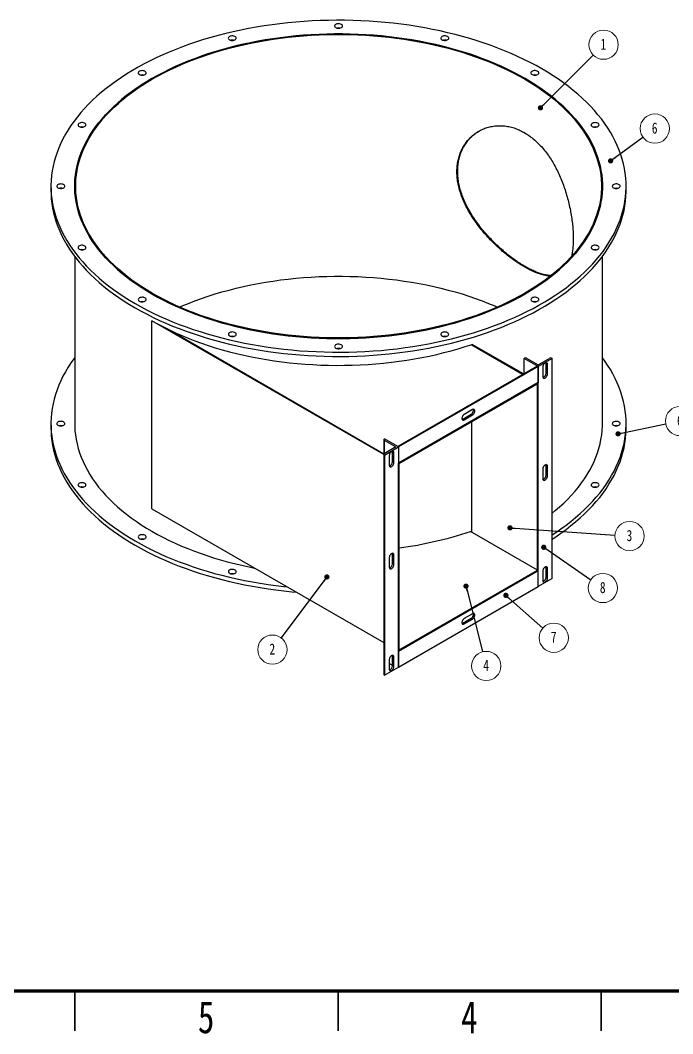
# Paper-space layout 'Sheet4' of a CAD drawing. Header units: millimetres. Extents: x 2 to 418, y 2 to 295.
# Drawn here: x 149.6 to 273.6, y 1.9 to 194.5 of the extents above; entities that cross this region are included whole.
import ezdxf

# ---------------------------------------------------------------- set-up
doc = ezdxf.new("R2010")
doc.units = ezdxf.units.MM
doc.styles.add('SLDTEXTSTYLE0', font='TXT', dxfattribs={"width": 0.75})
doc.dimstyles.new('SLDDIMSTYLE3', dxfattribs={"dimtxt": 0.18, "dimasz": 1, "dimexe": 0, "dimexo": 0.0625, "dimgap": 0, "dimtad": 0, "dimtih": 1, "dimtoh": 1, "dimdec": 0, "dimrnd": 1e-09, "dimzin": 0, "dimdsep": 46, "dimtxsty": 'Standard', "dimblk1": 'DOT', "dimblk2": 'DOT', "dimsah": 1, "dimcen": 0.09, "dimadec": 0, "dimazin": 0, "dimtfac": 1, "dimtdec": 0, "dimtofl": 0, "dimtmove": 0, "dimatfit": 3, "dimldrblk": 'DOT', "dimfxl": 1, "dimfrac": 2, "dimtolj": 1, "dimtzin": 0, "dimarcsym": 0})

# ---------------------------------------------------------------- blocks, each defined once
blk = doc.blocks.new('SW_NOTE_61')
at = {"color": 0, "linetype": 'Continuous', "lineweight": 0}
blk.add_circle((1.97, 1.97), 2.78, dxfattribs=at)
at = {"color": 0, "linetype": 'Continuous', "lineweight": 0, "insert": (1.94, 3.13), "char_height": 2.12, "attachment_point": 2, "style": 'SLDTEXTSTYLE0'}
blk.add_mtext('1', dxfattribs=at)
blk = doc.blocks.new('_DOT')
at = {"color": 0, "linetype": 'ByBlock', "lineweight": -2}
blk.add_line((-0.5, 0), (-1, 0), dxfattribs=at)
at = {"color": 0, "linetype": 'ByBlock', "const_width": 0.5}
blk.add_lwpolyline([(-0.25, 0, 1), (0.25, 0, 1)], format="xyb", close=True, dxfattribs=at)
blk = doc.blocks.new('SW_NOTE_62')
at = {"color": 0, "linetype": 'Continuous', "lineweight": 0}
blk.add_circle((2.25, 1.64), 2.78, dxfattribs=at)
at = {"color": 0, "linetype": 'Continuous', "lineweight": 0, "insert": (2.22, 2.8), "char_height": 2.12, "attachment_point": 2, "style": 'SLDTEXTSTYLE0'}
blk.add_mtext('6', dxfattribs=at)
blk = doc.blocks.new('SW_NOTE_63')
at = {"color": 0, "linetype": 'Continuous', "lineweight": 0}
blk.add_circle((2.72, 0.56), 2.78, dxfattribs=at)
at = {"color": 0, "linetype": 'Continuous', "lineweight": 0, "insert": (2.7, 1.73), "char_height": 2.12, "attachment_point": 2, "style": 'SLDTEXTSTYLE0'}
blk.add_mtext('6', dxfattribs=at)
blk = doc.blocks.new('SW_NOTE_64')
at = {"color": 0, "linetype": 'Continuous', "lineweight": 0}
blk.add_circle((-1.67, -2.23), 2.78, dxfattribs=at)
at = {"color": 0, "linetype": 'Continuous', "lineweight": 0, "insert": (-1.69, -1.06), "char_height": 2.12, "attachment_point": 2, "style": 'SLDTEXTSTYLE0'}
blk.add_mtext('2', dxfattribs=at)
blk = doc.blocks.new('SW_NOTE_65')
at = {"color": 0, "linetype": 'Continuous', "lineweight": 0}
blk.add_circle((0.68, -2.7), 2.78, dxfattribs=at)
at = {"color": 0, "linetype": 'Continuous', "lineweight": 0, "insert": (0.66, -1.53), "char_height": 2.12, "attachment_point": 2, "style": 'SLDTEXTSTYLE0'}
blk.add_mtext('4', dxfattribs=at)
blk = doc.blocks.new('SW_NOTE_66')
at = {"color": 0, "linetype": 'Continuous', "lineweight": 0}
blk.add_circle((2.78, -0.19), 2.78, dxfattribs=at)
at = {"color": 0, "linetype": 'Continuous', "lineweight": 0, "insert": (2.75, 0.97), "char_height": 2.12, "attachment_point": 2, "style": 'SLDTEXTSTYLE0'}
blk.add_mtext('3', dxfattribs=at)
blk = doc.blocks.new('SW_NOTE_67')
at = {"color": 0, "linetype": 'Continuous', "lineweight": 0}
blk.add_circle((2.08, -1.84), 2.78, dxfattribs=at)
at = {"color": 0, "linetype": 'Continuous', "lineweight": 0, "insert": (2.06, -0.68), "char_height": 2.12, "attachment_point": 2, "style": 'SLDTEXTSTYLE0'}
blk.add_mtext('7', dxfattribs=at)
blk = doc.blocks.new('SW_NOTE_68')
at = {"color": 0, "linetype": 'Continuous', "lineweight": 0}
blk.add_circle((2.29, -1.58), 2.78, dxfattribs=at)
at = {"color": 0, "linetype": 'Continuous', "lineweight": 0, "insert": (2.27, -0.42), "char_height": 2.12, "attachment_point": 2, "style": 'SLDTEXTSTYLE0'}
blk.add_mtext('8', dxfattribs=at)

psp = doc.layouts.new('Sheet4')

# ---------------------------------------------------------------- linework, layer by layer
at = {"color": 7, "linetype": 'Continuous', "lineweight": 25}
for p, q in [((155.468, 162.965), (155.468, 162.149)), ((264.718, 162.149), (264.718, 162.965)), ((159.968, 149.615), (159.968, 117.851)), ((260.218, 117.851), (260.218, 149.615)), ((174.65, 101.677), (174.65, 137.401)), ((218.682, 111.981), (174.65, 137.401)), ((177.845, 135.709), (218.682, 112.134)), ((235.335, 132.83), (235.467, 132.907)), ((235.467, 132.907), (235.467, 132.907)), ((245.198, 127.289), (235.467, 132.907)), ((245.066, 127.212), (235.3, 132.85)), ((235.33, 132.86), (235.33, 132.833)), ((245.066, 127.212), (235.335, 132.83)), ((245.36, 130.258), (245.449, 130.309)), ((248.012, 128.727), (245.36, 130.258)), ((245.36, 127.383), (245.36, 130.258)), ((245.802, 130.309), (248.012, 129.033)), ((248.012, 129.033), (250.222, 130.309)), ((250.664, 130.258), (248.012, 128.727)), ((249.515, 129.288), (249.78, 129.135)), ((249.515, 127.451), (249.515, 129.288)), ((249.78, 127.298), (249.78, 129.135)), ((250.575, 130.309), (250.664, 130.258)), ((250.664, 88.41), (250.664, 130.258)), ((247.799, 128.79), (221.334, 113.512)), ((247.924, 128.778), (221.407, 113.47)), ((248.012, 128.727), (221.495, 113.419)), ((247.924, 128.778), (248.012, 128.727)), ((248.012, 128.727), (248.012, 125.665)), ((248.012, 86.879), (248.012, 128.727)), ((248.896, 128.625), (248.896, 126.787)), ((249.515, 127.451), (249.78, 127.298)), ((248.012, 125.665), (221.495, 110.357)), ((221.628, 110.434), (247.879, 125.588)), ((221.628, 110.281), (247.879, 125.435)), ((247.879, 125.588), (248.012, 125.665)), ((247.879, 125.588), (247.879, 125.435)), ((247.879, 89.865), (247.879, 125.588)), ((248.012, 89.941), (248.012, 125.665)), ((233.693, 118.725), (235.284, 119.644)), ((235.549, 120.511), (233.958, 119.593)), ((233.958, 118.572), (235.549, 119.491)), ((235.284, 119.644), (235.549, 119.491)), ((155.468, 117.851), (155.468, 117.035)), ((233.693, 118.725), (233.958, 118.572)), ((235.33, 118.191), (235.33, 97.262)), ((235.335, 118.193), (235.335, 97.26)), ((264.718, 117.035), (264.718, 117.851)), ((218.682, 114.797), (218.682, 112.041)), ((218.844, 114.95), (218.755, 114.899)), ((218.755, 114.695), (220.965, 113.419)), ((221.495, 113.419), (218.844, 114.95)), ((218.682, 112.041), (218.682, 70.194)), ((220.965, 113.419), (218.755, 112.143)), ((218.755, 111.939), (218.755, 70.092)), ((218.755, 111.939), (218.844, 111.888)), ((218.844, 111.888), (221.495, 113.419)), ((218.844, 111.888), (218.844, 70.041)), ((219.728, 111.786), (219.728, 109.949)), ((220.346, 112.45), (220.612, 112.296)), ((220.346, 110.612), (220.346, 112.45)), ((220.612, 110.459), (220.612, 112.296)), ((221.407, 113.47), (221.495, 113.419)), ((221.495, 113.419), (221.495, 110.357)), ((221.495, 113.419), (221.495, 71.571)), ((220.346, 110.612), (220.612, 110.459)), ((221.495, 110.357), (221.628, 110.434)), ((221.495, 74.633), (221.495, 110.357)), ((221.628, 110.434), (221.628, 110.281)), ((221.628, 74.71), (221.628, 110.434)), ((249.515, 109.895), (249.78, 109.742)), ((249.515, 108.058), (249.515, 109.895)), ((248.896, 109.232), (248.896, 107.395)), ((249.515, 108.058), (249.78, 107.905)), ((249.78, 107.905), (249.78, 109.742)), ((174.65, 101.677), (218.682, 76.257)), ((247.879, 90.018), (235.163, 97.359)), ((220.346, 93.057), (220.612, 92.904)), ((220.346, 91.219), (220.346, 93.057)), ((220.612, 91.066), (220.612, 92.904)), ((219.728, 92.393), (219.728, 90.556)), ((220.346, 91.219), (220.612, 91.066)), ((221.495, 74.633), (248.012, 89.941)), ((221.628, 74.863), (247.879, 90.018)), ((221.628, 74.71), (247.879, 89.865)), ((247.879, 90.018), (247.879, 89.865)), ((247.879, 89.865), (248.012, 89.941)), ((248.012, 86.879), (248.012, 89.941)), ((248.896, 89.839), (248.896, 88.002)), ((249.515, 90.502), (249.78, 90.349)), ((249.515, 88.665), (249.515, 90.502)), ((249.515, 88.665), (249.78, 88.512)), ((249.78, 88.512), (249.78, 90.349)), ((221.495, 71.571), (248.012, 86.879)), ((250.664, 88.41), (248.012, 86.879)), ((235.549, 81.726), (233.958, 80.807)), ((233.693, 79.94), (235.284, 80.858)), ((233.693, 79.94), (233.958, 79.787)), ((233.958, 79.787), (235.549, 80.705)), ((235.284, 80.858), (235.549, 80.705)), ((220.346, 73.664), (220.612, 73.511)), ((220.346, 71.827), (220.346, 73.664)), ((220.612, 71.674), (220.612, 73.511)), ((221.495, 74.633), (221.628, 74.71)), ((221.495, 71.571), (221.495, 74.633)), ((221.628, 74.863), (221.628, 74.71)), ((218.844, 70.041), (221.495, 71.571)), ((219.728, 73.001), (219.728, 71.163)), ((219.728, 72.286), (220.346, 71.929)), ((220.346, 71.827), (220.612, 71.674)), ((218.755, 70.092), (218.844, 70.041))]:
    psp.add_line(p, q, dxfattribs=at)
at = {"color": 8, "linetype": 'Continuous', "lineweight": 25}
psp.add_line((218.755, 114.695), (218.755, 112.143), dxfattribs=at)
at = {"color": 7, "linetype": 'Continuous', "lineweight": 70}
psp.add_line((410, 10), (10, 10), dxfattribs=at)
at = {"color": 7, "linetype": 'Continuous', "lineweight": 35}
for p, q in [((160, 10), (160, 2.5)), ((210, 2.5), (210, 10)), ((210, 10), (210, 2.5)), ((260, 10), (260, 2.5))]:
    psp.add_line(p, q, dxfattribs=at)
at = {"color": 7, "linetype": 'Continuous', "lineweight": 25, "flags": 128}
for points in [[(171.468, 140.667), (172.576, 140.045), (173.715, 139.441), (174.883, 138.856), (176.078, 138.291), (177.302, 137.745), (178.551, 137.219), (179.826, 136.714), (181.125, 136.23), (182.447, 135.768), (183.791, 135.327), (185.157, 134.909), (186.542, 134.512), (187.946, 134.139), (189.368, 133.789), (190.807, 133.462), (192.261, 133.159), (193.729, 132.879), (195.21, 132.624), (196.703, 132.393), (198.207, 132.186), (199.721, 132.005), (201.243, 131.848), (202.772, 131.715), (204.307, 131.608), (205.846, 131.526), (207.389, 131.47), (208.934, 131.438), (210.48, 131.432), (212.026, 131.451), (213.57, 131.495), (215.111, 131.564), (216.648, 131.659), (218.18, 131.778), (219.706, 131.923), (221.224, 132.092), (222.733, 132.287), (224.231, 132.505), (225.719, 132.749), (227.194, 133.016), (228.655, 133.307), (230.102, 133.622), (231.532, 133.961), (232.945, 134.323), (234.34, 134.708), (235.716, 135.115), (237.07, 135.545), (238.404, 135.996), (239.715, 136.47), (241.001, 136.964), (242.264, 137.48), (243.5, 138.015), (244.71, 138.571), (245.892, 139.146), (247.045, 139.741), (248.169, 140.354), (249.262, 140.985), (250.324, 141.634), (251.353, 142.299), (252.35, 142.982), (253.312, 143.68), (254.24, 144.394), (255.133, 145.122), (255.99, 145.865), (256.81, 146.622), (257.592, 147.392), (258.336, 148.174), (259.042, 148.968), (259.709, 149.773), (260.336, 150.589), (260.922, 151.415), (261.468, 152.25), (261.973, 153.093), (262.436, 153.945), (262.857, 154.804), (263.236, 155.669), (263.572, 156.54), (263.866, 157.416), (264.116, 158.297), (264.324, 159.181), (264.487, 160.069), (264.608, 160.958), (264.684, 161.85), (264.717, 162.742), (264.706, 163.635), (264.651, 164.526), (264.553, 165.417), (264.411, 166.306), (264.225, 167.192), (263.997, 168.074), (263.725, 168.953), (263.41, 169.827), (263.052, 170.695), (262.652, 171.557), (262.21, 172.412), (261.726, 173.26), (261.2, 174.099), (260.634, 174.93), (260.027, 175.751), (259.38, 176.561), (258.694, 177.361), (257.969, 178.149), (257.206, 178.925), (256.404, 179.688), (255.566, 180.438), (254.691, 181.174), (253.781, 181.895), (252.835, 182.602), (251.856, 183.292), (250.842, 183.966), (249.797, 184.623), (248.719, 185.263), (247.611, 185.885), (246.472, 186.489), (245.304, 187.074), (244.108, 187.64), (242.885, 188.185), (241.636, 188.711), (240.361, 189.216), (239.062, 189.7), (237.74, 190.163), (236.396, 190.603), (235.03, 191.022), (233.645, 191.418), (232.241, 191.791), (230.819, 192.142), (229.38, 192.469), (227.926, 192.772), (226.458, 193.051), (224.977, 193.306), (223.483, 193.537), (221.979, 193.744), (220.466, 193.926), (218.944, 194.083), (217.415, 194.215), (215.88, 194.322), (214.341, 194.404), (212.798, 194.461), (211.253, 194.492), (209.707, 194.499), (208.161, 194.48), (206.617, 194.436), (205.076, 194.366), (203.539, 194.272), (202.007, 194.152), (200.481, 194.007), (198.963, 193.838), (197.454, 193.644), (195.955, 193.425), (194.468, 193.182), (192.993, 192.915), (191.532, 192.623), (190.085, 192.308), (188.655, 191.969), (187.242, 191.608), (185.847, 191.223), (184.471, 190.815), (183.116, 190.386), (181.783, 189.934), (180.472, 189.461), (179.185, 188.966), (177.923, 188.451), (176.687, 187.915), (175.477, 187.359), (174.295, 186.784), (173.142, 186.19), (172.018, 185.577), (170.925, 184.946), (169.863, 184.297), (168.834, 183.631), (167.837, 182.949), (166.874, 182.25), (165.946, 181.537), (165.054, 180.808), (164.197, 180.065), (163.377, 179.308), (162.595, 178.539), (161.85, 177.757), (161.145, 176.962), (160.478, 176.157), (159.851, 175.341), (159.265, 174.516), (158.719, 173.681), (158.214, 172.837), (157.751, 171.986), (157.33, 171.127), (156.951, 170.262), (156.614, 169.391), (156.321, 168.514), (156.07, 167.634), (155.863, 166.749), (155.699, 165.862), (155.579, 164.972), (155.503, 164.081), (155.47, 163.188), (155.481, 162.296), (155.535, 161.404), (155.634, 160.513), (155.776, 159.625), (155.961, 158.739), (156.19, 157.856), (156.462, 156.977), (156.777, 156.104), (157.135, 155.235), (157.535, 154.373), (157.977, 153.518), (158.461, 152.671), (158.987, 151.831), (159.553, 151.001), (160.16, 150.18), (160.806, 149.369), (161.493, 148.569), (162.218, 147.781), (162.981, 147.005), (163.782, 146.242), (164.621, 145.492), (165.495, 144.756), (166.406, 144.035), (167.351, 143.329), (168.331, 142.638), (169.344, 141.964), (170.39, 141.307), (171.468, 140.667)], [(210.843, 193.417), (210.82, 193.525), (210.751, 193.626), (210.64, 193.714), (210.495, 193.783), (210.325, 193.829), (210.14, 193.849), (209.953, 193.842), (209.774, 193.809), (209.615, 193.751), (209.487, 193.672), (209.396, 193.577), (209.349, 193.471), (209.349, 193.363), (209.396, 193.258), (209.487, 193.163), (209.615, 193.084), (209.774, 193.025), (209.953, 192.992), (210.14, 192.985), (210.325, 193.005), (210.495, 193.052), (210.64, 193.121), (210.751, 193.209), (210.82, 193.309), (210.843, 193.417)], [(174.65, 142.504), (173.615, 143.119), (172.612, 143.752), (171.642, 144.402), (170.706, 145.068), (169.805, 145.749), (168.939, 146.446), (168.109, 147.157), (167.316, 147.882), (166.561, 148.621), (165.843, 149.372), (165.165, 150.135), (164.526, 150.909), (163.927, 151.694), (163.369, 152.489), (162.852, 153.293), (162.376, 154.105), (161.942, 154.925), (161.551, 155.752), (161.202, 156.586), (160.896, 157.425), (160.633, 158.269), (160.414, 159.117), (160.238, 159.969), (160.106, 160.823), (160.018, 161.679), (159.974, 162.536), (159.974, 163.394), (160.018, 164.251), (160.106, 165.107), (160.238, 165.961), (160.414, 166.813), (160.633, 167.661), (160.896, 168.505), (161.202, 169.344), (161.551, 170.178), (161.942, 171.005), (162.376, 171.825), (162.852, 172.638), (163.369, 173.442), (163.927, 174.237), (164.526, 175.021), (165.165, 175.796), (165.843, 176.559), (166.561, 177.31), (167.316, 178.048), (168.109, 178.773), (168.939, 179.484), (169.805, 180.181), (170.706, 180.863), (171.642, 181.529), (172.612, 182.178), (173.615, 182.811), (174.65, 183.426), (175.716, 184.024), (176.812, 184.603), (177.937, 185.162), (179.09, 185.703), (180.271, 186.223), (181.478, 186.723), (182.71, 187.202), (183.967, 187.66), (185.246, 188.096), (186.547, 188.51), (187.868, 188.902), (189.209, 189.271), (190.569, 189.616), (191.945, 189.939), (193.338, 190.237), (194.745, 190.512), (196.166, 190.762), (197.599, 190.988), (199.043, 191.19), (200.497, 191.366), (201.959, 191.518), (203.428, 191.645), (204.903, 191.746), (206.383, 191.822), (207.866, 191.873), (209.351, 191.899), (210.836, 191.899), (212.321, 191.873), (213.804, 191.822), (215.284, 191.746), (216.759, 191.645), (218.228, 191.518), (219.69, 191.366), (221.144, 191.19), (222.588, 190.988), (224.021, 190.762), (225.442, 190.512), (226.849, 190.237), (228.241, 189.939), (229.618, 189.616), (230.977, 189.271), (232.319, 188.902), (233.64, 188.51), (234.941, 188.096), (236.22, 187.66), (237.476, 187.202), (238.709, 186.723), (239.916, 186.223), (241.096, 185.703), (242.25, 185.162), (243.375, 184.603), (244.471, 184.024), (245.537, 183.426), (246.572, 182.811), (247.575, 182.178), (248.544, 181.529), (249.48, 180.863), (250.382, 180.181), (251.248, 179.484), (252.078, 178.773), (252.871, 178.048), (253.626, 177.31), (254.343, 176.559), (255.022, 175.796), (255.661, 175.021), (256.259, 174.237), (256.818, 173.442), (257.335, 172.638), (257.811, 171.825), (258.245, 171.005), (258.636, 170.178), (258.985, 169.344), (259.291, 168.505), (259.554, 167.661), (259.773, 166.813), (259.949, 165.961), (260.081, 165.107), (260.169, 164.251), (260.213, 163.394), (260.213, 162.536), (260.169, 161.679), (260.081, 160.823), (259.949, 159.969), (259.773, 159.117), (259.554, 158.269), (259.291, 157.425), (258.985, 156.586), (258.636, 155.752), (258.245, 154.925), (257.811, 154.105), (257.335, 153.293), (256.818, 152.489), (256.259, 151.694), (255.661, 150.909), (255.022, 150.135), (254.343, 149.372), (253.626, 148.621), (252.871, 147.882), (252.078, 147.157), (251.248, 146.446), (250.382, 145.749), (249.48, 145.068), (248.544, 144.402), (247.575, 143.752), (246.572, 143.119), (245.537, 142.504), (244.471, 141.907), (243.375, 141.328), (242.25, 140.768), (241.096, 140.228), (239.916, 139.707), (238.709, 139.207), (237.476, 138.728), (236.22, 138.27), (234.941, 137.834), (233.64, 137.42), (232.319, 137.029), (230.977, 136.66), (229.618, 136.314), (228.241, 135.992), (226.849, 135.693), (225.442, 135.419), (224.021, 135.168), (222.588, 134.942), (221.144, 134.741), (219.69, 134.564), (218.228, 134.412), (216.759, 134.286), (215.284, 134.184), (213.804, 134.108), (212.321, 134.057), (210.836, 134.032), (209.351, 134.032), (207.866, 134.057), (206.383, 134.108), (204.903, 134.184), (203.428, 134.286), (201.959, 134.412), (200.497, 134.564), (199.043, 134.741), (197.599, 134.942), (196.166, 135.168), (194.745, 135.419), (193.338, 135.693), (191.945, 135.992), (190.569, 136.314), (189.209, 136.66), (187.868, 137.029), (186.547, 137.42), (185.246, 137.834), (183.967, 138.27), (182.71, 138.728), (181.478, 139.207), (180.271, 139.707), (179.09, 140.228), (177.937, 140.768), (176.812, 141.328), (175.716, 141.907), (174.65, 142.504)], [(174.65, 142.504), (175.716, 141.907), (176.812, 141.328), (177.937, 140.768), (179.09, 140.228), (180.271, 139.707), (181.478, 139.207), (182.71, 138.728), (183.967, 138.27), (185.246, 137.834), (186.547, 137.42), (187.868, 137.029), (189.209, 136.66), (190.569, 136.314), (191.945, 135.992), (193.338, 135.693), (194.745, 135.419), (196.166, 135.168), (197.599, 134.942), (199.043, 134.741), (200.497, 134.564), (201.959, 134.412), (203.428, 134.286), (204.903, 134.184), (206.383, 134.108), (207.866, 134.057), (209.351, 134.032), (210.836, 134.032), (212.321, 134.057), (213.804, 134.108), (215.284, 134.184), (216.759, 134.286), (218.228, 134.412), (219.69, 134.564), (221.144, 134.741), (222.588, 134.942), (224.021, 135.168), (225.442, 135.419), (226.849, 135.693), (228.241, 135.992), (229.618, 136.314), (230.977, 136.66), (232.319, 137.029), (233.64, 137.42), (234.941, 137.834), (236.22, 138.27), (237.476, 138.728), (238.709, 139.207), (239.916, 139.707), (241.096, 140.228), (242.25, 140.768), (243.375, 141.328), (244.471, 141.907), (245.537, 142.504), (246.572, 143.119), (247.575, 143.752), (248.544, 144.402), (249.48, 145.068), (250.382, 145.749), (251.248, 146.446), (252.078, 147.157), (252.871, 147.882), (253.626, 148.621), (254.343, 149.372), (255.022, 150.135), (255.661, 150.909), (256.259, 151.694), (256.818, 152.489), (257.335, 153.293), (257.811, 154.105), (258.245, 154.925), (258.636, 155.752), (258.985, 156.586), (259.291, 157.425), (259.554, 158.269), (259.773, 159.117), (259.949, 159.969), (260.081, 160.823), (260.169, 161.679), (260.213, 162.536), (260.213, 163.394), (260.169, 164.251), (260.081, 165.107), (259.949, 165.961), (259.773, 166.813), (259.554, 167.661), (259.291, 168.505), (258.985, 169.344), (258.636, 170.178), (258.245, 171.005), (257.811, 171.825), (257.335, 172.638), (256.818, 173.442), (256.259, 174.237), (255.661, 175.021), (255.022, 175.796), (254.343, 176.559), (253.626, 177.31), (252.871, 178.048), (252.078, 178.773), (251.248, 179.484), (250.382, 180.181), (249.48, 180.863), (248.544, 181.529), (247.575, 182.178), (246.572, 182.811), (245.537, 183.426), (244.471, 184.024), (243.375, 184.603), (242.25, 185.162), (241.096, 185.703), (239.916, 186.223), (238.709, 186.723), (237.476, 187.202), (236.22, 187.66), (234.941, 188.096), (233.64, 188.51), (232.319, 188.902), (230.977, 189.271), (229.618, 189.616), (228.241, 189.939), (226.849, 190.237), (225.442, 190.512), (224.021, 190.762), (222.588, 190.988), (221.144, 191.19), (219.69, 191.366), (218.228, 191.518), (216.759, 191.645), (215.284, 191.746), (213.804, 191.822), (212.321, 191.873), (210.836, 191.899), (209.351, 191.899), (207.866, 191.873), (206.383, 191.822), (204.903, 191.746), (203.428, 191.645), (201.959, 191.518), (200.497, 191.366), (199.043, 191.19), (197.599, 190.988), (196.166, 190.762), (194.745, 190.512), (193.338, 190.237), (191.945, 189.939), (190.569, 189.616), (189.209, 189.271), (187.868, 188.902), (186.547, 188.51), (185.246, 188.096), (183.967, 187.66), (182.71, 187.202), (181.478, 186.723), (180.271, 186.223), (179.09, 185.703), (177.937, 185.162), (176.812, 184.603), (175.716, 184.024), (174.65, 183.426), (173.615, 182.811), (172.612, 182.178), (171.642, 181.529), (170.706, 180.863), (169.805, 180.181), (168.939, 179.484), (168.109, 178.773), (167.316, 178.048), (166.561, 177.31), (165.843, 176.559), (165.165, 175.796), (164.526, 175.021), (163.927, 174.237), (163.369, 173.442), (162.852, 172.638), (162.376, 171.825), (161.942, 171.005), (161.551, 170.178), (161.202, 169.344), (160.896, 168.505), (160.633, 167.661), (160.414, 166.813), (160.238, 165.961), (160.106, 165.107), (160.018, 164.251), (159.974, 163.394), (159.974, 162.536), (160.018, 161.679), (160.106, 160.823), (160.238, 159.969), (160.414, 159.117), (160.633, 158.269), (160.896, 157.425), (161.202, 156.586), (161.551, 155.752), (161.942, 154.925), (162.376, 154.105), (162.852, 153.293), (163.369, 152.489), (163.927, 151.694), (164.526, 150.909), (165.165, 150.135), (165.843, 149.372), (166.561, 148.621), (167.316, 147.882), (168.109, 147.157), (168.939, 146.446), (169.805, 145.749), (170.706, 145.068), (171.642, 144.402), (172.612, 143.752), (173.615, 143.119), (174.65, 142.504)], [(174.782, 142.581), (173.751, 143.194), (172.752, 143.824), (171.786, 144.471), (170.854, 145.135), (169.956, 145.814), (169.093, 146.508), (168.266, 147.216), (167.476, 147.939), (166.723, 148.675), (166.009, 149.423), (165.333, 150.183), (164.697, 150.954), (164.1, 151.736), (163.544, 152.528), (163.028, 153.329), (162.554, 154.138), (162.122, 154.955), (161.732, 155.779), (161.385, 156.61), (161.08, 157.446), (160.818, 158.287), (160.599, 159.132), (160.424, 159.98), (160.293, 160.831), (160.205, 161.684), (160.161, 162.538), (160.161, 163.392), (160.205, 164.246), (160.293, 165.099), (160.424, 165.95), (160.599, 166.799), (160.818, 167.644), (161.08, 168.485), (161.385, 169.321), (161.732, 170.151), (162.122, 170.975), (162.554, 171.792), (163.028, 172.602), (163.544, 173.403), (164.1, 174.194), (164.697, 174.976), (165.333, 175.748), (166.009, 176.508), (166.723, 177.256), (167.476, 177.992), (168.266, 178.714), (169.093, 179.423), (169.956, 180.117), (170.854, 180.796), (171.786, 181.459), (172.752, 182.106), (173.751, 182.737), (174.782, 183.35), (175.844, 183.945), (176.936, 184.522), (178.057, 185.079), (179.206, 185.618), (180.383, 186.136), (181.585, 186.634), (182.813, 187.112), (184.064, 187.568), (185.339, 188.002), (186.635, 188.415), (187.951, 188.805), (189.287, 189.172), (190.642, 189.517), (192.013, 189.838), (193.401, 190.135), (194.803, 190.409), (196.218, 190.658), (197.646, 190.884), (199.084, 191.084), (200.533, 191.26), (201.989, 191.411), (203.453, 191.538), (204.923, 191.639), (206.397, 191.714), (207.874, 191.765), (209.353, 191.79), (210.833, 191.79), (212.313, 191.765), (213.79, 191.714), (215.264, 191.639), (216.734, 191.538), (218.198, 191.411), (219.654, 191.26), (221.102, 191.084), (222.541, 190.884), (223.969, 190.658), (225.384, 190.409), (226.786, 190.135), (228.173, 189.838), (229.545, 189.517), (230.899, 189.172), (232.235, 188.805), (233.552, 188.415), (234.848, 188.002), (236.123, 187.568), (237.374, 187.112), (238.601, 186.634), (239.804, 186.136), (240.98, 185.618), (242.13, 185.079), (243.251, 184.522), (244.343, 183.945), (245.405, 183.35), (246.435, 182.737), (247.434, 182.106), (248.401, 181.459), (249.333, 180.796), (250.231, 180.117), (251.094, 179.423), (251.921, 178.714), (252.711, 177.992), (253.463, 177.256), (254.178, 176.508), (254.854, 175.748), (255.49, 174.976), (256.087, 174.194), (256.643, 173.403), (257.158, 172.602), (257.632, 171.792), (258.065, 170.975), (258.455, 170.151), (258.802, 169.321), (259.107, 168.485), (259.369, 167.644), (259.587, 166.799), (259.762, 165.95), (259.894, 165.099), (259.982, 164.246), (260.025, 163.392), (260.025, 162.538), (259.982, 161.684), (259.894, 160.831), (259.762, 159.98), (259.587, 159.132), (259.369, 158.287), (259.107, 157.446), (258.802, 156.61), (258.455, 155.779), (258.065, 154.955), (257.632, 154.138), (257.158, 153.329), (256.643, 152.528), (256.087, 151.736), (255.49, 150.954), (254.854, 150.183), (254.178, 149.423), (253.463, 148.675), (252.711, 147.939), (251.921, 147.216), (251.094, 146.508), (250.231, 145.814), (249.333, 145.135), (248.401, 144.471), (247.434, 143.824), (246.435, 143.194), (245.405, 142.581), (244.343, 141.985), (243.251, 141.409), (242.13, 140.851), (240.98, 140.313), (239.804, 139.794), (238.601, 139.296), (237.374, 138.819), (236.123, 138.363), (234.848, 137.928), (233.552, 137.516), (232.235, 137.126), (230.899, 136.758), (229.545, 136.414), (228.173, 136.093), (226.786, 135.795), (225.384, 135.522), (223.969, 135.272), (222.541, 135.047), (221.102, 134.846), (219.654, 134.67), (218.198, 134.519), (216.734, 134.393), (215.264, 134.292), (213.79, 134.216), (212.313, 134.165), (210.833, 134.14), (209.353, 134.14), (207.874, 134.165), (206.397, 134.216), (204.923, 134.292), (203.453, 134.393), (201.989, 134.519), (200.533, 134.67), (199.084, 134.846), (197.646, 135.047), (196.218, 135.272), (194.803, 135.522), (193.401, 135.795), (192.013, 136.093), (190.642, 136.414), (189.287, 136.758), (187.951, 137.126), (186.635, 137.516), (185.339, 137.928), (184.064, 138.363), (182.813, 138.819), (181.585, 139.296), (180.383, 139.794), (179.206, 140.313), (178.057, 140.851), (176.936, 141.409), (175.844, 141.985), (174.782, 142.581)], [(190.6, 191.265), (190.507, 191.359), (190.376, 191.437), (190.215, 191.494), (190.036, 191.526), (189.848, 191.531), (189.664, 191.509), (189.495, 191.461), (189.352, 191.391), (189.244, 191.302), (189.178, 191.2), (189.157, 191.092), (189.183, 190.985), (189.255, 190.885), (189.368, 190.798), (189.515, 190.73), (189.686, 190.685), (189.872, 190.667), (190.059, 190.675), (190.237, 190.71), (190.394, 190.77), (190.52, 190.85), (190.608, 190.946), (190.652, 191.052), (190.649, 191.16), (190.6, 191.265)], [(230.973, 190.933), (231.022, 191.038), (231.025, 191.147), (230.982, 191.252), (230.894, 191.348), (230.767, 191.428), (230.61, 191.488), (230.432, 191.523), (230.245, 191.532), (230.059, 191.513), (229.888, 191.468), (229.741, 191.4), (229.628, 191.314), (229.557, 191.213), (229.53, 191.106), (229.551, 190.998), (229.617, 190.897), (229.725, 190.808), (229.868, 190.737), (230.037, 190.689), (230.221, 190.667), (230.409, 190.673), (230.589, 190.705), (230.749, 190.761), (230.88, 190.839), (230.973, 190.933)], [(173.324, 184.804), (173.175, 184.871), (173.003, 184.914), (172.817, 184.931), (172.63, 184.921), (172.453, 184.884), (172.298, 184.823), (172.173, 184.741), (172.088, 184.645), (172.047, 184.539), (172.053, 184.43), (172.105, 184.326), (172.201, 184.233), (172.334, 184.156), (172.496, 184.101), (172.676, 184.07), (172.864, 184.067), (173.048, 184.091), (173.215, 184.14), (173.356, 184.212), (173.462, 184.301), (173.525, 184.404), (173.543, 184.512), (173.514, 184.619), (173.439, 184.718), (173.324, 184.804)], [(247.924, 184.192), (248.039, 184.278), (248.113, 184.377), (248.143, 184.484), (248.125, 184.592), (248.062, 184.695), (247.956, 184.784), (247.815, 184.856), (247.647, 184.905), (247.464, 184.929), (247.276, 184.926), (247.095, 184.895), (246.934, 184.84), (246.801, 184.763), (246.705, 184.67), (246.653, 184.566), (246.647, 184.457), (246.688, 184.351), (246.773, 184.255), (246.897, 184.173), (247.053, 184.112), (247.23, 184.075), (247.417, 184.065), (247.603, 184.082), (247.775, 184.125), (247.924, 184.192)], [(161.646, 175.019), (161.464, 175.047), (161.276, 175.049), (161.094, 175.024), (160.927, 174.973), (160.788, 174.9), (160.685, 174.809), (160.624, 174.706), (160.61, 174.598), (160.642, 174.491), (160.719, 174.392), (160.837, 174.308), (160.987, 174.243), (161.161, 174.201), (161.347, 174.186), (161.534, 174.198), (161.71, 174.236), (161.863, 174.298), (161.986, 174.381), (162.068, 174.478), (162.106, 174.585), (162.098, 174.693), (162.042, 174.797), (161.944, 174.889), (161.809, 174.965), (161.646, 175.019)], [(259.115, 174.219), (259.278, 174.272), (259.413, 174.348), (259.512, 174.44), (259.567, 174.544), (259.576, 174.653), (259.538, 174.759), (259.455, 174.856), (259.333, 174.939), (259.179, 175.001), (259.003, 175.04), (258.816, 175.052), (258.63, 175.036), (258.456, 174.995), (258.306, 174.93), (258.189, 174.845), (258.111, 174.746), (258.079, 174.639), (258.094, 174.531), (258.155, 174.428), (258.258, 174.337), (258.397, 174.264), (258.563, 174.214), (258.746, 174.188), (258.934, 174.19), (259.115, 174.219)], [(155.468, 162.149), (155.481, 161.479), (155.535, 160.587), (155.634, 159.697), (155.776, 158.808), (155.961, 157.922), (156.19, 157.039), (156.462, 156.161), (156.777, 155.287), (157.135, 154.419), (157.535, 153.557), (157.977, 152.702), (158.461, 151.854), (158.987, 151.015), (159.553, 150.184), (160.16, 149.363), (160.806, 148.553), (161.493, 147.753), (162.218, 146.965), (162.981, 146.189), (163.782, 145.425), (164.621, 144.676), (165.495, 143.94), (166.406, 143.218), (167.351, 142.512), (168.331, 141.822), (169.344, 141.148), (170.39, 140.49), (171.468, 139.851)], [(157.343, 163.398), (157.157, 163.385), (156.982, 163.345), (156.83, 163.281), (156.71, 163.197), (156.63, 163.099), (156.595, 162.992), (156.607, 162.884), (156.665, 162.781), (156.765, 162.689), (156.903, 162.615), (157.067, 162.563), (157.249, 162.536), (157.437, 162.536), (157.619, 162.563), (157.784, 162.615), (157.921, 162.689), (158.022, 162.781), (158.08, 162.884), (158.092, 162.992), (158.057, 163.099), (157.977, 163.197), (157.857, 163.281), (157.705, 163.345), (157.53, 163.385), (157.343, 163.398)], [(157.343, 162.582), (157.157, 162.568), (157.094, 162.557)], [(157.593, 162.557), (157.53, 162.568), (157.343, 162.582)], [(171.468, 139.851), (172.576, 139.228), (173.715, 138.625), (174.883, 138.04), (176.078, 137.474), (177.302, 136.928), (178.551, 136.403), (179.826, 135.898), (181.125, 135.414), (182.447, 134.951), (183.791, 134.511), (185.157, 134.092), (186.542, 133.696), (187.946, 133.322), (189.368, 132.972), (190.807, 132.645), (192.261, 132.342), (193.729, 132.063), (195.21, 131.807), (196.703, 131.576), (198.207, 131.37), (199.721, 131.188), (201.243, 131.031), (202.772, 130.899), (204.307, 130.792), (205.846, 130.71), (207.389, 130.653), (208.934, 130.621), (210.48, 130.615), (212.026, 130.634), (213.57, 130.678), (215.111, 130.748), (216.648, 130.842), (218.18, 130.962), (219.706, 131.106), (221.224, 131.276), (222.733, 131.47), (224.231, 131.689), (225.719, 131.932), (227.194, 132.199), (228.655, 132.491), (230.102, 132.806), (231.532, 133.144), (232.945, 133.506), (234.34, 133.891), (235.716, 134.299), (237.07, 134.728), (238.404, 135.18), (239.715, 135.653), (241.001, 136.148), (242.264, 136.663), (243.5, 137.199), (244.71, 137.755), (245.892, 138.33), (247.045, 138.924), (248.169, 139.537), (249.262, 140.168), (250.324, 140.817), (251.353, 141.483), (252.35, 142.165), (253.312, 142.863), (254.24, 143.577), (255.133, 144.306), (255.99, 145.049), (256.81, 145.805), (257.592, 146.575), (258.336, 147.357), (259.042, 148.151), (259.709, 148.957), (260.336, 149.772), (260.922, 150.598), (261.468, 151.433), (261.973, 152.277), (262.436, 153.128), (262.857, 153.987), (263.236, 154.852), (263.572, 155.723), (263.866, 156.6), (264.116, 157.48), (264.324, 158.365), (264.487, 159.252), (264.608, 160.142), (264.684, 161.033), (264.717, 161.926), (264.718, 162.149)], [(262.843, 162.532), (263.03, 162.546), (263.205, 162.586), (263.357, 162.65), (263.477, 162.733), (263.557, 162.831), (263.592, 162.938), (263.58, 163.046), (263.522, 163.15), (263.421, 163.241), (263.284, 163.315), (263.119, 163.368), (262.937, 163.395), (262.749, 163.395), (262.567, 163.368), (262.403, 163.315), (262.265, 163.241), (262.165, 163.15), (262.107, 163.046), (262.095, 162.938), (262.13, 162.831), (262.21, 162.733), (262.33, 162.65), (262.482, 162.586), (262.657, 162.546), (262.843, 162.532)], [(161.072, 151.712), (160.908, 151.658), (160.773, 151.582), (160.675, 151.49), (160.62, 151.386), (160.611, 151.278), (160.649, 151.172), (160.732, 151.074), (160.854, 150.992), (161.008, 150.929), (161.184, 150.891), (161.371, 150.879), (161.557, 150.894), (161.73, 150.936), (161.881, 151.001), (161.998, 151.086), (162.076, 151.184), (162.108, 151.291), (162.093, 151.4), (162.032, 151.502), (161.929, 151.593), (161.79, 151.666), (161.624, 151.717), (161.441, 151.742), (161.253, 151.74), (161.072, 151.712)], [(258.541, 150.912), (258.722, 150.883), (258.91, 150.881), (259.093, 150.907), (259.259, 150.958), (259.398, 151.031), (259.502, 151.121), (259.562, 151.224), (259.577, 151.332), (259.545, 151.439), (259.468, 151.538), (259.35, 151.623), (259.2, 151.688), (259.026, 151.729), (258.84, 151.745), (258.653, 151.733), (258.477, 151.694), (258.323, 151.632), (258.201, 151.549), (258.118, 151.452), (258.08, 151.346), (258.089, 151.237), (258.144, 151.134), (258.243, 151.041), (258.378, 150.966), (258.541, 150.912)], [(179.907, 140), (180.383, 140.206), (181.585, 140.704), (182.813, 141.181), (184.064, 141.637), (185.339, 142.072), (186.635, 142.484), (187.951, 142.874), (189.287, 143.242), (190.642, 143.586), (192.013, 143.907), (193.401, 144.205), (194.803, 144.478), (196.218, 144.728), (197.646, 144.953), (199.084, 145.154), (200.533, 145.33), (201.989, 145.481), (203.453, 145.607), (204.923, 145.708), (206.397, 145.784), (207.874, 145.835), (209.353, 145.86), (210.833, 145.86), (212.313, 145.835), (213.79, 145.784), (215.264, 145.708), (216.734, 145.607), (218.198, 145.481), (219.654, 145.33), (221.102, 145.154), (222.541, 144.953), (223.969, 144.728), (225.384, 144.478), (226.786, 144.205), (228.173, 143.907), (229.545, 143.586), (230.899, 143.242), (232.235, 142.874), (233.552, 142.484), (234.848, 142.072), (236.123, 141.637), (237.374, 141.181), (238.601, 140.704), (239.804, 140.206), (240.28, 140)], [(172.263, 141.739), (172.148, 141.653), (172.073, 141.553), (172.044, 141.446), (172.062, 141.338), (172.125, 141.236), (172.231, 141.146), (172.372, 141.074), (172.539, 141.025), (172.723, 141.001), (172.911, 141.005), (173.091, 141.035), (173.253, 141.09), (173.386, 141.167), (173.482, 141.26), (173.534, 141.365), (173.54, 141.473), (173.499, 141.579), (173.414, 141.676), (173.289, 141.757), (173.134, 141.818), (172.957, 141.855), (172.77, 141.865), (172.584, 141.848), (172.412, 141.805), (172.263, 141.739)], [(246.863, 141.126), (247.011, 141.06), (247.184, 141.017), (247.37, 141), (247.557, 141.01), (247.734, 141.047), (247.889, 141.108), (248.014, 141.189), (248.099, 141.286), (248.14, 141.392), (248.134, 141.5), (248.082, 141.604), (247.986, 141.698), (247.853, 141.775), (247.691, 141.83), (247.511, 141.86), (247.323, 141.863), (247.139, 141.84), (246.972, 141.791), (246.831, 141.719), (246.725, 141.629), (246.661, 141.527), (246.644, 141.419), (246.673, 141.312), (246.748, 141.212), (246.863, 141.126)], [(174.65, 137.401), (175.726, 136.798), (176.832, 136.214), (177.969, 135.649), (179.134, 135.104), (180.327, 134.58), (181.546, 134.077), (182.791, 133.594), (184.061, 133.134), (185.354, 132.695), (186.669, 132.279), (188.004, 131.886), (189.36, 131.517), (190.734, 131.171), (192.126, 130.848), (193.533, 130.55), (194.956, 130.276), (196.392, 130.027), (197.84, 129.803), (199.299, 129.604), (200.768, 129.43), (202.245, 129.282), (203.729, 129.159), (205.219, 129.062), (206.714, 128.991), (208.211, 128.946), (209.71, 128.926), (211.209, 128.932), (212.707, 128.965), (214.203, 129.023), (215.696, 129.107), (217.183, 129.216), (218.664, 129.351), (220.137, 129.512), (221.601, 129.698), (223.055, 129.91), (224.498, 130.146), (225.927, 130.407), (227.343, 130.693), (228.743, 131.003), (230.126, 131.337), (231.491, 131.694), (232.837, 132.076), (234.163, 132.48), (235.467, 132.907)], [(189.214, 134.997), (189.164, 134.892), (189.161, 134.784), (189.205, 134.678), (189.293, 134.582), (189.42, 134.502), (189.577, 134.442), (189.755, 134.407), (189.942, 134.399), (190.127, 134.417), (190.299, 134.462), (190.445, 134.53), (190.558, 134.617), (190.63, 134.717), (190.657, 134.824), (190.636, 134.932), (190.57, 135.034), (190.462, 135.123), (190.319, 135.193), (190.15, 135.241), (189.966, 135.263), (189.778, 135.258), (189.598, 135.226), (189.438, 135.169), (189.307, 135.091), (189.214, 134.997)], [(229.587, 134.666), (229.68, 134.571), (229.811, 134.493), (229.971, 134.437), (230.151, 134.405), (230.339, 134.4), (230.523, 134.422), (230.692, 134.469), (230.835, 134.54), (230.943, 134.629), (231.009, 134.73), (231.03, 134.838), (231.003, 134.946), (230.931, 135.046), (230.819, 135.133), (230.672, 135.2), (230.5, 135.245), (230.315, 135.264), (230.128, 135.255), (229.95, 135.22), (229.793, 135.161), (229.666, 135.08), (229.578, 134.984), (229.534, 134.879), (229.537, 134.77), (229.587, 134.666)], [(209.343, 132.513), (209.367, 132.406), (209.436, 132.305), (209.547, 132.217), (209.692, 132.148), (209.862, 132.102), (210.046, 132.081), (210.234, 132.088), (210.413, 132.122), (210.571, 132.18), (210.7, 132.259), (210.791, 132.354), (210.837, 132.459), (210.837, 132.568), (210.791, 132.673), (210.7, 132.768), (210.571, 132.847), (210.413, 132.905), (210.234, 132.939), (210.046, 132.945), (209.862, 132.925), (209.692, 132.879), (209.547, 132.81), (209.436, 132.722), (209.367, 132.621), (209.343, 132.513)], [(159.968, 130.385), (159.851, 130.228), (159.265, 129.402), (158.719, 128.567), (158.214, 127.723), (157.751, 126.872), (157.33, 126.013), (156.951, 125.148), (156.614, 124.277), (156.321, 123.4), (156.07, 122.52), (155.863, 121.635), (155.699, 120.748), (155.579, 119.858), (155.503, 118.967), (155.47, 118.074), (155.481, 117.182), (155.535, 116.29), (155.634, 115.399), (155.776, 114.511), (155.961, 113.625), (156.19, 112.742), (156.462, 111.863), (156.777, 110.99), (157.135, 110.121), (157.535, 109.259), (157.977, 108.404), (158.461, 107.557), (158.987, 106.717), (159.553, 105.887), (160.16, 105.066), (160.806, 104.255), (161.493, 103.456), (162.218, 102.667), (162.981, 101.891), (163.782, 101.128), (164.621, 100.378), (165.495, 99.642), (166.406, 98.921), (167.351, 98.215), (168.331, 97.525), (169.344, 96.85), (170.39, 96.193), (171.468, 95.553)], [(249.78, 129.135), (249.762, 129.268), (249.71, 129.37), (249.627, 129.432), (249.521, 129.45), (249.401, 129.421), (249.275, 129.349), (249.154, 129.238), (249.048, 129.098), (248.966, 128.941), (248.914, 128.779), (248.896, 128.625)], [(249.515, 129.288), (249.497, 129.421), (249.488, 129.446)], [(250.664, 96.735), (251.353, 97.185), (252.35, 97.868), (253.312, 98.566), (254.24, 99.28), (255.133, 100.008), (255.99, 100.751), (256.81, 101.508), (257.592, 102.278), (258.336, 103.06), (259.042, 103.854), (259.709, 104.659), (260.336, 105.475), (260.922, 106.301), (261.468, 107.136), (261.973, 107.979), (262.436, 108.831), (262.857, 109.69), (263.236, 110.555), (263.572, 111.426), (263.866, 112.302), (264.116, 113.183), (264.324, 114.067), (264.487, 114.955), (264.608, 115.845), (264.684, 116.736), (264.717, 117.628), (264.706, 118.521), (264.651, 119.413), (264.553, 120.303), (264.411, 121.192), (264.225, 122.078), (263.997, 122.961), (263.725, 123.839), (263.41, 124.713), (263.052, 125.581), (262.652, 126.443), (262.21, 127.298), (261.726, 128.146), (261.2, 128.985), (260.634, 129.816), (260.218, 130.385)], [(248.896, 126.787), (248.914, 126.654), (248.966, 126.552), (249.048, 126.49), (249.154, 126.472), (249.275, 126.501), (249.401, 126.574), (249.521, 126.684), (249.627, 126.824), (249.71, 126.981), (249.762, 127.144), (249.78, 127.298)], [(233.958, 119.593), (233.834, 119.5), (233.719, 119.374), (233.624, 119.224), (233.556, 119.063), (233.521, 118.903), (233.521, 118.758), (233.556, 118.639), (233.624, 118.556), (233.719, 118.515), (233.834, 118.521), (233.958, 118.572)], [(235.284, 119.644), (235.409, 119.736), (235.523, 119.863), (235.618, 120.013), (235.686, 120.174), (235.722, 120.334), (235.722, 120.479), (235.7, 120.568)], [(235.549, 119.491), (235.674, 119.583), (235.788, 119.71), (235.883, 119.86), (235.951, 120.021), (235.987, 120.181), (235.987, 120.326), (235.951, 120.445), (235.883, 120.528), (235.788, 120.568), (235.674, 120.563), (235.549, 120.511)], [(157.343, 118.284), (157.157, 118.271), (156.982, 118.231), (156.83, 118.167), (156.71, 118.083), (156.63, 117.985), (156.595, 117.879), (156.607, 117.77), (156.665, 117.667), (156.765, 117.575), (156.903, 117.501), (157.067, 117.449), (157.249, 117.422), (157.437, 117.422), (157.619, 117.449), (157.784, 117.501), (157.921, 117.575), (158.022, 117.667), (158.08, 117.77), (158.092, 117.879), (158.057, 117.985), (157.977, 118.083), (157.857, 118.167), (157.705, 118.231), (157.53, 118.271), (157.343, 118.284)], [(159.968, 117.851), (159.974, 117.423), (160.018, 116.565), (160.106, 115.709), (160.238, 114.855), (160.414, 114.004), (160.633, 113.155), (160.896, 112.311), (161.202, 111.472), (161.551, 110.638), (161.942, 109.811), (162.376, 108.991), (162.852, 108.179), (163.369, 107.375), (163.927, 106.58), (164.526, 105.795), (165.165, 105.021), (165.843, 104.258), (166.561, 103.507), (167.316, 102.769), (168.109, 102.043), (168.939, 101.332), (169.805, 100.635), (170.706, 99.954), (171.642, 99.288), (172.612, 98.638), (173.615, 98.005), (174.65, 97.39)], [(233.543, 118.669), (233.569, 118.674), (233.693, 118.725)], [(250.664, 100.857), (251.248, 101.332), (252.078, 102.043), (252.871, 102.769), (253.626, 103.507), (254.343, 104.258), (255.022, 105.021), (255.661, 105.795), (256.259, 106.58), (256.818, 107.375), (257.335, 108.179), (257.811, 108.991), (258.245, 109.811), (258.636, 110.638), (258.985, 111.472), (259.291, 112.311), (259.554, 113.155), (259.773, 114.004), (259.949, 114.855), (260.081, 115.709), (260.169, 116.565), (260.213, 117.423), (260.218, 117.851)], [(262.843, 117.418), (263.03, 117.432), (263.205, 117.472), (263.357, 117.536), (263.477, 117.619), (263.557, 117.718), (263.592, 117.824), (263.58, 117.932), (263.522, 118.036), (263.421, 118.127), (263.284, 118.202), (263.119, 118.254), (262.937, 118.281), (262.749, 118.281), (262.567, 118.254), (262.403, 118.202), (262.265, 118.127), (262.165, 118.036), (262.107, 117.932), (262.095, 117.824), (262.13, 117.718), (262.21, 117.619), (262.33, 117.536), (262.482, 117.472), (262.657, 117.432), (262.843, 117.418)], [(155.468, 117.035), (155.481, 116.365), (155.535, 115.474), (155.634, 114.583), (155.776, 113.694), (155.961, 112.808), (156.19, 111.926), (156.462, 111.047), (156.777, 110.173), (157.135, 109.305), (157.535, 108.443), (157.977, 107.588), (158.461, 106.74), (158.987, 105.901), (159.553, 105.07), (160.16, 104.249), (160.806, 103.439), (161.493, 102.639), (162.218, 101.851), (162.981, 101.075), (163.782, 100.312), (164.621, 99.562), (165.495, 98.826), (166.406, 98.104), (167.351, 97.398), (168.331, 96.708), (169.344, 96.034), (170.39, 95.377), (171.468, 94.737)], [(157.343, 117.468), (157.157, 117.454), (157.094, 117.443)], [(157.593, 117.443), (157.53, 117.454), (157.343, 117.468)], [(250.664, 95.919), (251.353, 96.369), (252.35, 97.051), (253.312, 97.75), (254.24, 98.463), (255.133, 99.192), (255.99, 99.935), (256.81, 100.692), (257.592, 101.461), (258.336, 102.243), (259.042, 103.037), (259.709, 103.843), (260.336, 104.659), (260.922, 105.484), (261.468, 106.319), (261.973, 107.163), (262.436, 108.014), (262.857, 108.873), (263.236, 109.738), (263.572, 110.609), (263.866, 111.486), (264.116, 112.366), (264.324, 113.251), (264.487, 114.138), (264.608, 115.028), (264.684, 115.919), (264.717, 116.812), (264.718, 117.035)], [(220.612, 112.296), (220.594, 112.43), (220.541, 112.532), (220.459, 112.594), (220.353, 112.612), (220.233, 112.583), (220.107, 112.51), (219.986, 112.4), (219.88, 112.26), (219.798, 112.103), (219.746, 111.94), (219.728, 111.786)], [(220.346, 112.45), (220.329, 112.583), (220.32, 112.608)], [(219.728, 109.949), (219.746, 109.816), (219.798, 109.714), (219.88, 109.651), (219.986, 109.634), (220.107, 109.663), (220.233, 109.735), (220.353, 109.846), (220.459, 109.985), (220.541, 110.143), (220.594, 110.305), (220.612, 110.459)], [(249.78, 109.742), (249.762, 109.875), (249.71, 109.977), (249.627, 110.04), (249.521, 110.057), (249.401, 110.028), (249.275, 109.956), (249.154, 109.845), (249.048, 109.706), (248.966, 109.548), (248.914, 109.386), (248.896, 109.232)], [(249.515, 109.895), (249.497, 110.029), (249.488, 110.054)], [(248.896, 107.395), (248.914, 107.261), (248.966, 107.159), (249.048, 107.097), (249.154, 107.079), (249.275, 107.108), (249.401, 107.181), (249.521, 107.291), (249.627, 107.431), (249.71, 107.588), (249.762, 107.751), (249.78, 107.905)], [(161.072, 106.598), (160.908, 106.544), (160.773, 106.469), (160.675, 106.376), (160.62, 106.272), (160.611, 106.164), (160.649, 106.058), (160.732, 105.96), (160.854, 105.878), (161.008, 105.815), (161.184, 105.777), (161.371, 105.765), (161.557, 105.78), (161.73, 105.822), (161.881, 105.887), (161.998, 105.972), (162.076, 106.071), (162.108, 106.177), (162.093, 106.286), (162.032, 106.388), (161.929, 106.479), (161.79, 106.552), (161.624, 106.603), (161.441, 106.628), (161.253, 106.627), (161.072, 106.598)], [(258.541, 105.798), (258.722, 105.769), (258.91, 105.768), (259.093, 105.793), (259.259, 105.844), (259.398, 105.917), (259.502, 106.007), (259.562, 106.11), (259.577, 106.218), (259.545, 106.325), (259.468, 106.424), (259.35, 106.509), (259.2, 106.574), (259.026, 106.615), (258.84, 106.631), (258.653, 106.619), (258.477, 106.581), (258.323, 106.518), (258.201, 106.436), (258.118, 106.338), (258.08, 106.232), (258.089, 106.123), (258.144, 106.02), (258.243, 105.927), (258.378, 105.852), (258.541, 105.798)], [(172.263, 96.625), (172.148, 96.539), (172.073, 96.439), (172.044, 96.332), (172.062, 96.224), (172.125, 96.122), (172.231, 96.032), (172.372, 95.96), (172.539, 95.911), (172.723, 95.888), (172.911, 95.891), (173.091, 95.921), (173.253, 95.976), (173.386, 96.053), (173.482, 96.147), (173.534, 96.251), (173.54, 96.359), (173.499, 96.465), (173.414, 96.562), (173.289, 96.643), (173.134, 96.704), (172.957, 96.741), (172.77, 96.751), (172.584, 96.734), (172.412, 96.691), (172.263, 96.625)], [(174.65, 97.39), (175.716, 96.793), (176.812, 96.214), (177.937, 95.654), (179.09, 95.114), (180.271, 94.593), (181.478, 94.093), (182.71, 93.614), (183.967, 93.156), (185.246, 92.72), (186.547, 92.306), (187.868, 91.915), (189.209, 91.546), (190.569, 91.2), (191.945, 90.878), (193.338, 90.579), (194.155, 90.417)], [(171.468, 95.553), (172.576, 94.931), (173.715, 94.327), (174.883, 93.742), (176.078, 93.177), (177.302, 92.631), (178.551, 92.106), (179.826, 91.601), (181.125, 91.117), (182.447, 90.654), (183.791, 90.213), (185.157, 89.795), (186.542, 89.399), (187.946, 89.025), (189.368, 88.675), (190.807, 88.348), (192.261, 88.045), (193.729, 87.765), (195.21, 87.51), (196.703, 87.279), (198.207, 87.073), (199.721, 86.891), (200.388, 86.819)], [(171.468, 94.737), (172.576, 94.115), (173.715, 93.511), (174.883, 92.926), (176.078, 92.36), (177.302, 91.815), (178.551, 91.289), (179.826, 90.784), (181.125, 90.3), (182.447, 89.837), (183.791, 89.397), (185.157, 88.978), (186.542, 88.582), (187.946, 88.209), (189.368, 87.858), (190.807, 87.531), (192.261, 87.228), (193.729, 86.949), (195.21, 86.693), (196.703, 86.463), (198.207, 86.256), (199.721, 86.074), (201.243, 85.917), (202.08, 85.842)], [(220.612, 92.904), (220.594, 93.037), (220.541, 93.139), (220.459, 93.201), (220.353, 93.219), (220.233, 93.19), (220.107, 93.117), (219.986, 93.007), (219.88, 92.867), (219.798, 92.71), (219.746, 92.547), (219.728, 92.393)], [(220.346, 93.057), (220.329, 93.19), (220.32, 93.215)], [(219.728, 90.556), (219.746, 90.423), (219.798, 90.321), (219.88, 90.258), (219.986, 90.241), (220.107, 90.27), (220.233, 90.342), (220.353, 90.453), (220.459, 90.593), (220.541, 90.75), (220.594, 90.912), (220.612, 91.066)], [(249.78, 90.349), (249.762, 90.483), (249.71, 90.585), (249.627, 90.647), (249.521, 90.664), (249.401, 90.635), (249.275, 90.563), (249.154, 90.452), (249.048, 90.313), (248.966, 90.155), (248.914, 89.993), (248.896, 89.839)], [(249.515, 90.502), (249.497, 90.636), (249.488, 90.661)], [(189.214, 89.883), (189.164, 89.778), (189.161, 89.67), (189.205, 89.564), (189.293, 89.468), (189.42, 89.388), (189.577, 89.329), (189.755, 89.293), (189.942, 89.285), (190.127, 89.304), (190.299, 89.348), (190.445, 89.416), (190.558, 89.503), (190.63, 89.603), (190.657, 89.711), (190.636, 89.818), (190.57, 89.92), (190.462, 90.009), (190.319, 90.079), (190.15, 90.127), (189.966, 90.149), (189.778, 90.144), (189.598, 90.112), (189.438, 90.055), (189.307, 89.977), (189.214, 89.883)], [(248.896, 88.002), (248.914, 87.868), (248.966, 87.766), (249.048, 87.704), (249.154, 87.687), (249.275, 87.715), (249.401, 87.788), (249.521, 87.899), (249.627, 88.038), (249.71, 88.196), (249.762, 88.358), (249.78, 88.512)], [(235.284, 80.858), (235.409, 80.951), (235.523, 81.077), (235.618, 81.227), (235.686, 81.389), (235.722, 81.548), (235.722, 81.694), (235.7, 81.782)], [(235.549, 80.705), (235.674, 80.798), (235.788, 80.924), (235.883, 81.074), (235.951, 81.236), (235.987, 81.395), (235.987, 81.541), (235.951, 81.66), (235.883, 81.742), (235.788, 81.783), (235.674, 81.777), (235.549, 81.726)], [(233.958, 80.807), (233.834, 80.715), (233.719, 80.588), (233.624, 80.438), (233.556, 80.277), (233.521, 80.117), (233.521, 79.972), (233.556, 79.853), (233.624, 79.77), (233.719, 79.73), (233.834, 79.735), (233.958, 79.787)], [(233.543, 79.883), (233.569, 79.889), (233.693, 79.94)], [(220.612, 73.511), (220.594, 73.644), (220.541, 73.746), (220.459, 73.808), (220.353, 73.826), (220.233, 73.797), (220.107, 73.724), (219.986, 73.614), (219.88, 73.474), (219.798, 73.317), (219.746, 73.155), (219.728, 73.001)], [(220.346, 73.664), (220.329, 73.797), (220.32, 73.822)], [(219.728, 71.163), (219.746, 71.03), (219.798, 70.928), (219.88, 70.866), (219.986, 70.848), (220.107, 70.877), (220.233, 70.95), (220.353, 71.06), (220.459, 71.2), (220.541, 71.357), (220.594, 71.519), (220.612, 71.674)]]:
    psp.add_lwpolyline(points, dxfattribs=at)
at = {"color": 7, "linetype": 'Continuous', "lineweight": 25}
for centre, radius, start, end in [((210.093, 191.769), 1.265, 78.61454, 101.38546), ((189.907, 189.451), 1.264, 78.61033, 101.38967), ((230.28, 189.451), 1.265, 78.61781, 101.38219), ((172.794, 182.849), 1.265, 78.62015, 101.37985), ((247.393, 182.844), 1.271, 78.67044, 101.32956), ((161.359, 172.964), 1.271, 78.67184, 101.32816), ((258.828, 172.97), 1.266, 78.62155, 101.37845), ((262.843, 161.311), 1.271, 78.67231, 101.32769), ((161.359, 149.657), 1.271, 78.67184, 101.32816), ((258.828, 149.663), 1.266, 78.62155, 101.37845), ((172.794, 139.784), 1.265, 78.62015, 101.37985), ((247.393, 139.778), 1.271, 78.67044, 101.32956), ((189.907, 133.184), 1.264, 78.61033, 101.38967), ((230.28, 133.183), 1.265, 78.61781, 101.38219), ((210.093, 130.865), 1.265, 78.61454, 101.38546), ((245.626, 129.967), 0.384, 62.60967, 117.39033), ((250.398, 129.967), 0.384, 62.60967, 117.39033), ((247.85, 128.676), 0.126, 54.38242, 114.30712), ((248.634, 127.461), 0.88, 289.09856, 359.33784), ((262.843, 116.197), 1.271, 78.67231, 101.32769), ((218.794, 114.797), 0.109, 110.78342, 249.21658), ((218.794, 112.041), 0.109, 110.78342, 249.21658), ((219.466, 110.622), 0.88, 289.09856, 359.33784), ((248.634, 108.068), 0.88, 289.09856, 359.33784), ((161.359, 104.543), 1.271, 78.67184, 101.32816), ((258.828, 104.549), 1.266, 78.62155, 101.37845), ((211.717, 168.24), 74.658, 277.62902, 288.30325), ((172.794, 94.67), 1.265, 78.62015, 101.37985), ((219.466, 91.23), 0.88, 289.09856, 359.33784), ((189.907, 88.07), 1.264, 78.61033, 101.38967), ((248.634, 88.675), 0.88, 289.09856, 359.33784), ((219.466, 71.837), 0.88, 289.09856, 359.33784), ((218.807, 70.206), 0.126, 185.6948, 245.62534)]:
    psp.add_arc(centre, radius, start, end, dxfattribs=at)
for points, knots in [([(245.405, 147.626), (245.105, 147.804), (244.502, 148.164), (243.571, 148.792), (242.621, 149.487), (241.676, 150.239), (240.738, 151.045), (239.821, 151.895), (238.916, 152.8), (238.04, 153.75), (237.195, 154.746), (236.395, 155.779), (235.643, 156.853), (234.955, 157.953), (234.339, 159.077), (233.8, 160.222), (233.346, 161.39), (232.996, 162.543), (232.75, 163.674), (232.608, 164.77), (232.566, 165.859), (232.628, 166.896), (232.787, 167.881), (233.034, 168.804), (233.372, 169.688), (233.796, 170.513), (234.302, 171.278), (234.882, 171.973), (235.537, 172.599), (236.261, 173.148), (237.054, 173.615), (237.905, 173.99), (238.809, 174.265), (239.745, 174.432), (240.708, 174.488), (241.685, 174.431), (242.682, 174.257), (243.658, 173.97), (244.612, 173.577), (245.529, 173.089), (246.433, 172.495), (247.293, 171.813), (248.11, 171.049), (248.877, 170.217), (249.609, 169.304), (250.297, 168.322), (250.942, 167.273), (251.537, 166.17), (252.087, 165.011), (252.587, 163.809), (253.038, 162.563), (253.437, 161.29), (253.784, 159.994), (254.072, 158.71), (254.304, 157.441), (254.481, 156.205), (254.605, 154.988), (254.672, 153.841), (254.687, 152.764), (254.653, 151.768), (254.567, 150.829), (254.465, 150.117), (254.374, 149.744), (254.348, 149.636)], [0, 0, 0, 0, 0.0160018, 0.032299, 0.0485965, 0.065197, 0.0811981, 0.0974728, 0.113748, 0.1303011, 0.1467517, 0.1634824, 0.180213, 0.1972334, 0.2140616, 0.2310108, 0.2483502, 0.2658291, 0.2821377, 0.2987613, 0.3153847, 0.3323377, 0.3480261, 0.3639899, 0.379954, 0.3961982, 0.412135, 0.4283347, 0.4445347, 0.4610022, 0.4776518, 0.4945932, 0.5115343, 0.5287798, 0.5455312, 0.5626035, 0.5796753, 0.5970863, 0.6131917, 0.6296002, 0.6460086, 0.6627315, 0.67846, 0.6944592, 0.7104588, 0.7267336, 0.7428577, 0.7592502, 0.775643, 0.79231, 0.8090559, 0.8261013, 0.8431464, 0.8605059, 0.8771585, 0.8941347, 0.9111104, 0.9284282, 0.9443378, 0.9605418, 0.9767459, 0.9932532, 1, 1, 1, 1]), ([(245.537, 147.703), (245.238, 147.881), (244.634, 148.241), (243.703, 148.869), (242.754, 149.564), (241.808, 150.316), (240.87, 151.123), (239.954, 151.973), (239.049, 152.879), (238.173, 153.83), (237.329, 154.826), (236.53, 155.86), (235.778, 156.934), (235.091, 158.035), (234.476, 159.159), (233.938, 160.305), (233.484, 161.472), (233.135, 162.626), (232.889, 163.756), (232.747, 164.853), (232.706, 165.941), (232.768, 166.978), (232.927, 167.964), (233.174, 168.887), (233.512, 169.77), (233.936, 170.595), (234.442, 171.36), (235.022, 172.056), (235.678, 172.678), (236.292, 173.158), (236.708, 173.393), (236.86, 173.479)], [0, 0, 0, 0, 0.0340101, 0.0686477, 0.1032859, 0.1385682, 0.1725766, 0.2071669, 0.241758, 0.2769403, 0.3118975, 0.3474503, 0.3830031, 0.4191717, 0.4549245, 0.4909341, 0.5277727, 0.5649073, 0.5995634, 0.6348886, 0.6702134, 0.7062379, 0.7395874, 0.773522, 0.8074574, 0.8419884, 0.8758625, 0.9102959, 0.9447299, 0.9797329, 1, 1, 1, 1]), ([(250.344, 145.905), (250.303, 145.904), (250.033, 145.898), (249.479, 145.982), (248.711, 146.155), (247.919, 146.414), (247.121, 146.739), (246.282, 147.136), (245.699, 147.462), (245.405, 147.626)], [0, 0, 0, 0, 0.0307496, 0.2028567, 0.3763172, 0.5296248, 0.6855179, 0.8414088, 1, 1, 1, 1]), ([(250.443, 145.982), (250.412, 145.982), (250.15, 145.977), (249.605, 146.06), (248.837, 146.234), (248.046, 146.493), (247.249, 146.817), (246.412, 147.214), (245.831, 147.539), (245.537, 147.703)], [0, 0, 0, 0, 0.0238325, 0.1974321, 0.3723965, 0.5266822, 0.6835557, 0.840427, 1, 1, 1, 1])]:
    psp.add_open_spline(points, degree=3, knots=knots, dxfattribs=at)

# ---------------------------------------------------------------- block references
at = {"color": 7, "linetype": 'Continuous', "lineweight": 0}
for name, p in [('SW_NOTE_61', (258.472, 187.89)), ('SW_NOTE_62', (267.924, 172.279)), ('SW_NOTE_63', (272.241, 117.785)), ('SW_NOTE_66', (262.598, 96.679)), ('SW_NOTE_68', (258.007, 88.195)), ('SW_NOTE_67', (248.905, 79.009)), ('SW_NOTE_64', (199.2, 77.135)), ('SW_NOTE_65', (237.469, 74.502))]:
    psp.add_blockref(name, p, dxfattribs=at)

# ---------------------------------------------------------------- texts
at = {"color": 7, "linetype": 'Continuous', "lineweight": 0, "char_height": 6.096, "attachment_point": 2, "style": 'SLDTEXTSTYLE0'}
for s, insert in [('5', (184.939, 8.114)), ('4', (234.939, 8.114))]:
    psp.add_mtext(s, dxfattribs=dict(at, insert=insert))

# ---------------------------------------------------------------- leaders
at = {"color": 7, "linetype": 'Continuous', "lineweight": 0}
for points in [[(248.451, 177.855), (258.472, 187.89)], [(261.773, 167.782), (267.924, 172.279)], [(263.198, 115.91), (272.241, 117.785)], [(242.666, 98.048), (262.598, 96.679)], [(249.079, 94.356), (258.007, 88.195)], [(207.879, 88.72), (199.2, 77.135)], [(234.309, 86.971), (237.469, 74.502)], [(241.888, 85.222), (248.905, 79.009)]]:
    psp.add_leader(points, dimstyle='SLDDIMSTYLE3', dxfattribs=at)

doc.saveas('drawing.dxf')
